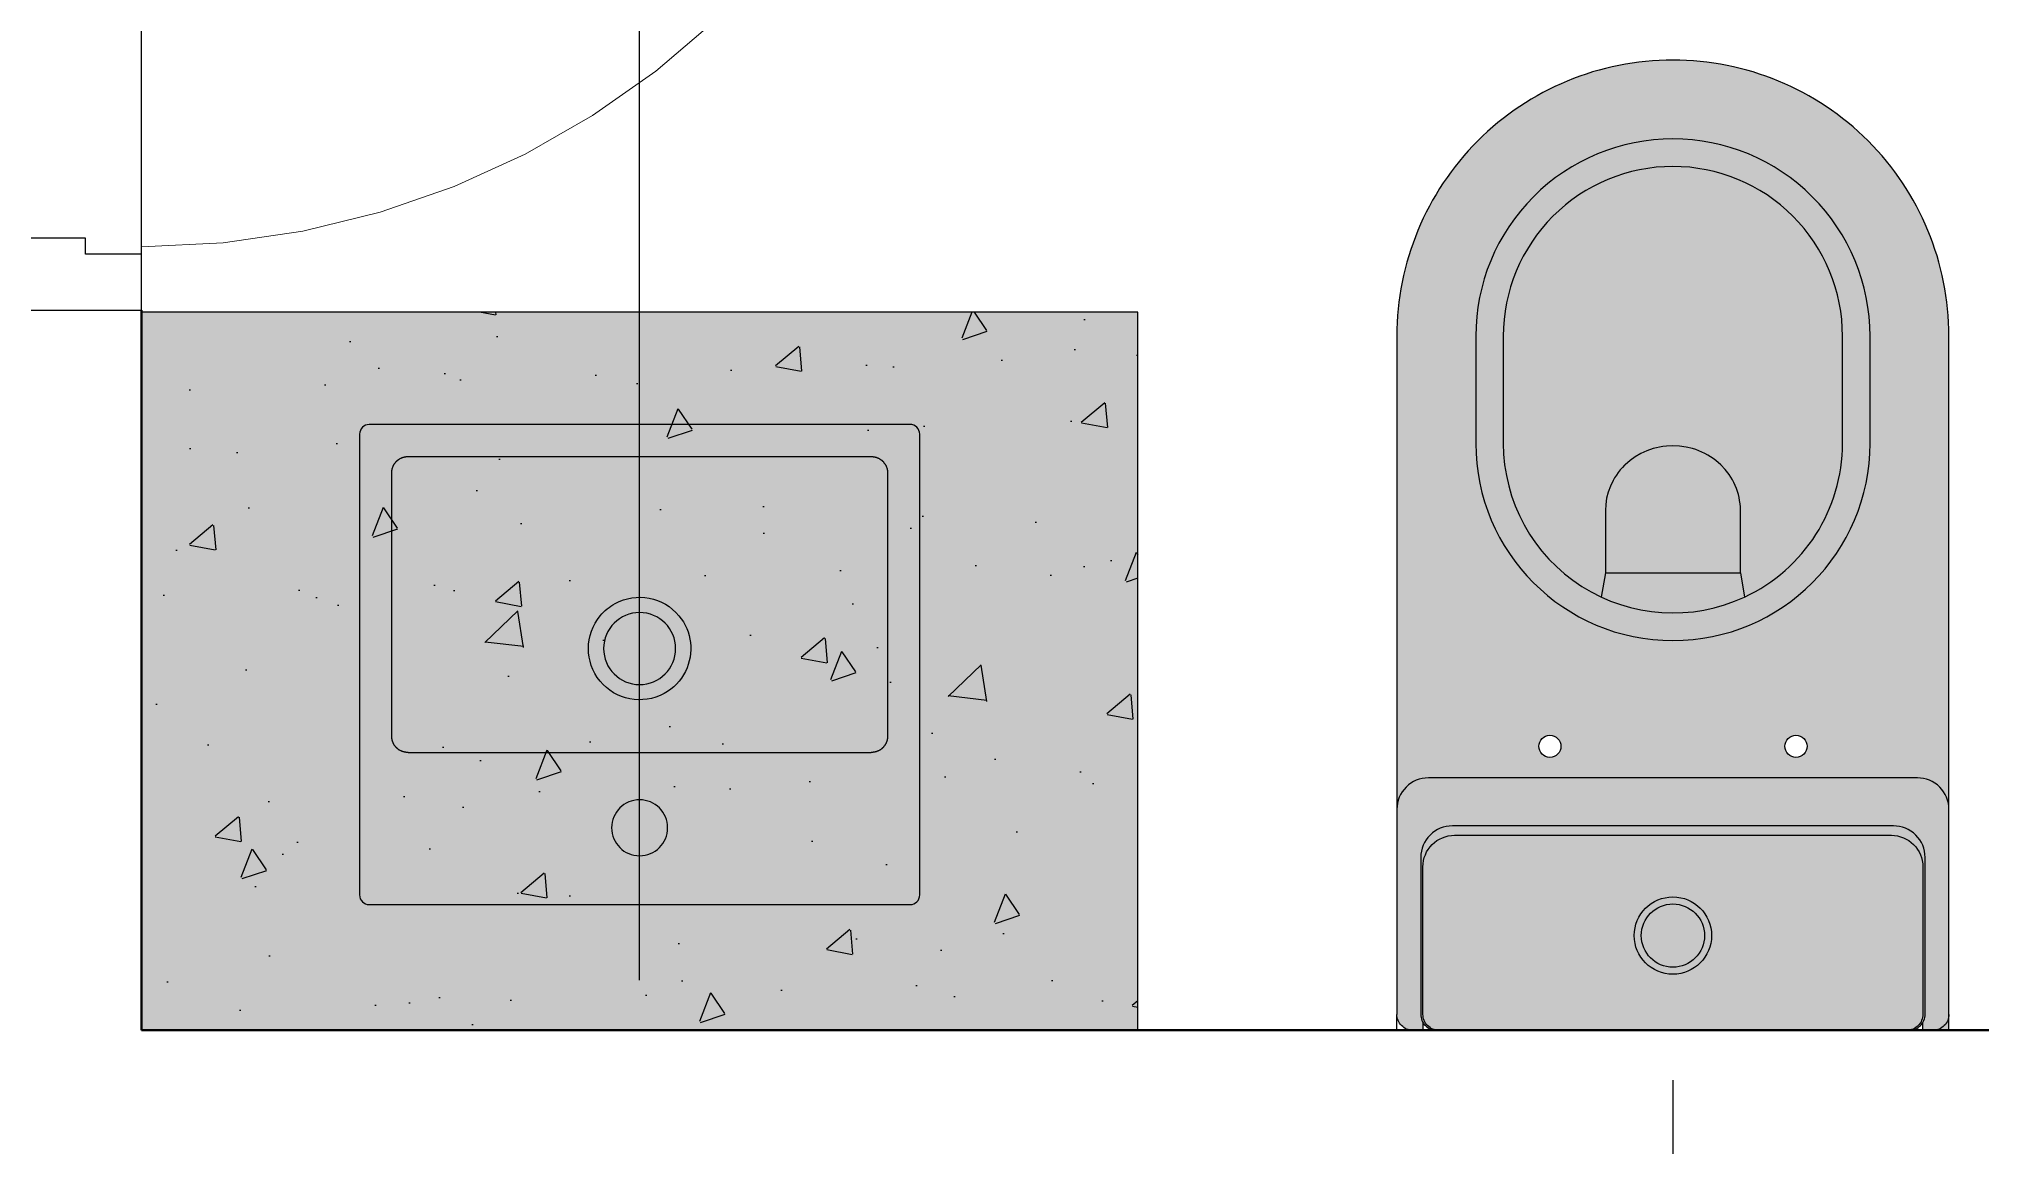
# Model space of a CAD drawing. Header units: millimetres. Extents: x -57 to 56, y 2 to 85.
# Drawn here: x -36.724 to -35.51, y 53.159 to 53.85 of the extents above; entities that cross this region are included whole.
import ezdxf

# ---------------------------------------------------------------- set-up
doc = ezdxf.new("R2010")
doc.units = ezdxf.units.MM
doc.header["$LTSCALE"] = 0.5
doc.header["$PDMODE"] = 3
for name, pattern in [('DASHED', [15, 12, -3]), ('DASHSPACE', [30, 12, -18]), ('HIDDEN2', [4.7625, 3.175, -1.5875])]:
    doc.linetypes.add(name, pattern=pattern)
for name, color, linetype, lineweight in [('A-TRACEJADO', 251, 'HIDDEN2', 18), ('AI-Hatch equip san', 255, 'Continuous', 0), ('Alvenaria-alta', 5, 'Continuous', 50), ('ARQ cota externa', 1, 'Continuous', 15), ('ARQ Esquadrias 1', 1, 'Continuous', 13)]:
    doc.layers.add(name, color=color, linetype=linetype, lineweight=lineweight)
for name, color, linetype in [('AI-Equip san', 1, 'Continuous'), ('AI-Hatch mob', 254, 'Continuous'), ('DETALHE', 2, 'Continuous')]:
    doc.layers.add(name, color=color, linetype=linetype)
doc.styles.add('RS50', font='romans.shx', dxfattribs={"height": 0.1})
doc.dimstyles.new('Cota 50', dxfattribs={"dimscale": 0.05, "dimtxt": 0.1, "dimasz": 1, "dimexe": 1.25, "dimexo": 0.625, "dimgap": 1, "dimtad": 1, "dimzin": 4, "dimdsep": 46, "dimtxsty": 'RS50', "dimblk": 'DOT', "dimcen": 0.1, "dimclrd": 256, "dimclre": 256, "dimclrt": 256, "dimadec": 0, "dimazin": 0, "dimtfac": 1, "dimtix": 1, "dimtmove": 0, "dimatfit": 3, "dimldrblk": 'DOT', "dimfxl": 1.25, "dimarcsym": 0})

# ---------------------------------------------------------------- blocks, each defined once
blk = doc.blocks.new('*U59')
at = {"layer": 'AI-Hatch mob', "true_color": 0xe1d8b7}
blk.add_hatch(color=254, dxfattribs=at).paths.add_polyline_path([(0, 0), (0.4486, 0), (0.4486, 0.6226), (0, 0.6226)])
at = {"layer": 'AI-Hatch mob', "true_color": 0xa79e70}
h = blk.add_hatch(dxfattribs=at)
h.set_pattern_fill('AR-CONC', color=33, scale=0.001, style=0)
h.set_pattern_definition([(50, (-0.55136, 0.02256), (0.182185, -0.01594), [0.01905, -0.20955]), (355, (-0.55136, 0.02256), (-0.035243, 0.191057), [0.01524, -0.16764]), (100.451, (-0.53618, 0.02123), (0.146943, 0.175117), [0.01619, -0.17809]), (46.184, (-0.55136, 0.07336), (0.27108, -0.042042), [0.028575, -0.314325]), (96.636, (-0.52877, 0.06986), (0.237404, 0.247426), [0.024285, -0.267135]), (351.184, (-0.55136, 0.07336), (0.237405, 0.247425), [0.02286, -0.25146]), (21, (-0.52596, 0.06066), (0.151615, -0.102266), [0.01905, -0.20955]), (326, (-0.52596, 0.06066), (0.061802, 0.184188), [0.01524, -0.16764]), (71.451, (-0.51333, 0.05214), (0.213416, 0.081923), [0.01619, -0.17809]), (37.5, (-0.55136, 0.02256), (0.0030886, 0.084555), [0, -0.165608, 0, -0.17018, 0, -0.168275]), (7.5, (-0.55136, 0.02256), (0.06682, 0.1001806), [0, -0.097028, 0, -0.161798, 0, -0.064135]), (327.5, (-0.608, 0.02256), (0.1355906, -0.0057287), [0, -0.0635, 0, -0.19812, 0, -0.26289]), (317.5, (-0.6334, 0.02256), (0.148129, 0.025426), [0, -0.08255, 0, -0.131572, 0, -0.18669])])
h.paths.add_polyline_path([(0, 0.6226), (0, 0), (0.4486, 0), (0.4486, 0.6226)])
blk.add_lwpolyline([(0, 0.6226), (0.4486, 0.6226), (0.4486, 0), (0, 0)], close=True)
blk = doc.blocks.new('P60E')
at = {"layer": 'A-TRACEJADO'}
blk.add_arc((0.035, 0.15), 0.5254, 0, 85.9337, dxfattribs=at)
at = {"layer": 'DETALHE', "color": 2}
for p, q in [((0.0414, 0.673), (0.0414, 0.1527)), ((0.0723, 0.673), (0.0414, 0.673)), ((0.0723, 0.1527), (0.0723, 0.673)), ((0.0414, 0.1527), (0.0723, 0.1527))]:
    blk.add_line(p, q, dxfattribs=at)
at = {"layer": 'DETALHE', "color": 1}
for points in [[(0.0414, 0.6271), (-0.0028, 0.6271), (-0.0028, 0.519), (0.0005, 0.519), (0.0005, 0.6191), (0.0414, 0.6191)], [(0.0723, 0.6271), (0.1165, 0.6271), (0.1165, 0.519), (0.1132, 0.519), (0.1132, 0.6191), (0.0723, 0.6191)]]:
    blk.add_lwpolyline(points, close=True, dxfattribs=at)
at = {"layer": 'DETALHE', "color": 2}
for points in [[(0, 0.15), (0.035, 0.15), (0.035, 0.115), (0.045, 0.115), (0.045, 0), (0, 0)], [(0.6, 0.15), (0.565, 0.15), (0.565, 0.115), (0.555, 0.115), (0.555, 0), (0.6, 0)]]:
    blk.add_lwpolyline(points, close=True, dxfattribs=at)
blk.add_circle((0.0383, 0.15), 0.00326, dxfattribs=at)
blk = doc.blocks.new('BACIA CX ACOPLADA LINK CP230 - PLANTA')
at = {"layer": 'AI-Hatch equip san'}
h = blk.add_hatch(color=256, dxfattribs=at)
h.paths.add_polyline_path([(-0.1463, 0, 0.414214), (-0.1562, -0.0099), (-0.1562, -0.1021, 0.414214), (-0.1365, -0.1218), (0.1365, -0.1218, 0.414214), (0.1562, -0.1021), (0.1562, -0.0099, 0.414214), (0.1463, 0)], flags=17)
h.paths.add_polyline_path([(0, -0.035, -1), (0, -0.0833, -1)], flags=16)
h.paths.add_polyline_path([(0, -0.0394, -1), (0, -0.0789, -1)], flags=0)
h.paths.add_polyline_path([(-0.1725, -0.0099), (-0.1725, -0.4337, 0.414214), (0, -0.6062, 0.414214), (0.1725, -0.4337), (0.1725, 0), (0.1626, 0), (0.1562, 0), (0.1562, -0.0048, -0.135287), (0.1576, -0.0099), (0.1576, -0.108, -0.414214), (0.1378, -0.1277), (-0.1378, -0.1277, -0.414214), (-0.1576, -0.108), (-0.1576, -0.0099, -0.135287), (-0.1562, -0.0048), (-0.1562, 0), (-0.1626, 0, 0.414214)])
h.paths.add_polyline_path([(-0.0769, -0.1705, -1), (-0.0769, -0.1843, -1)], flags=16)
h.paths.add_polyline_path([(0.1232, -0.3667), (0.1232, -0.4337, -0.414214), (0, -0.5569, -0.414214), (-0.1232, -0.4337), (-0.1232, -0.3667, -1)], flags=16)
h.paths.add_polyline_path([(0.0448, -0.2707, -0.291349), (0.106, -0.3667), (0.106, -0.4337, -0.414214), (0, -0.5397, -0.414214), (-0.106, -0.4337), (-0.106, -0.3667, -0.548768)], flags=0)
h.paths.add_polyline_path([(-0.0422, -0.2859), (0.0422, -0.2859), (0.0422, -0.3273), (0.0415, -0.3329), (0.0398, -0.3386), (0.0376, -0.3432), (0.034, -0.349), (0.0287, -0.3546), (0.0236, -0.3584), (0.0182, -0.3613), (0.0131, -0.3632), (0.0062, -0.3649), (-0.0018, -0.3652), (-0.0083, -0.3645), (-0.0146, -0.3628), (-0.0218, -0.3595), (-0.0284, -0.3549), (-0.033, -0.3502), (-0.0367, -0.3451), (-0.04, -0.3382), (-0.0419, -0.3306), (-0.0422, -0.3248)], flags=0)
h.paths.add_polyline_path([(0.0769, -0.1705, -1), (0.0769, -0.1843, -1)], flags=16)
h.paths.add_polyline_path([(-0.0422, -0.2859), (-0.0422, -0.3248), (-0.042, -0.3286), (-0.0415, -0.3325), (-0.0405, -0.3363), (-0.0391, -0.34), (-0.0374, -0.3435), (-0.0364, -0.3452), (-0.0353, -0.3469), (-0.0342, -0.3485), (-0.0329, -0.3501), (-0.0316, -0.3516), (-0.0302, -0.3531), (-0.0299, -0.3533), (-0.0268, -0.356), (-0.0235, -0.3583), (-0.02, -0.3604), (-0.0162, -0.3621), (-0.0123, -0.3634), (-0.0103, -0.3639), (-0.0083, -0.3644), (-0.0062, -0.3647), (-0.0041, -0.365), (0, -0.3652), (0.0042, -0.365), (0.0083, -0.3644), (0.0123, -0.3634), (0.0143, -0.3628), (0.0162, -0.3621), (0.0181, -0.3613), (0.02, -0.3604), (0.0218, -0.3594), (0.0235, -0.3583), (0.0252, -0.3572), (0.0269, -0.3559), (0.0299, -0.3533), (0.0326, -0.3504), (0.0351, -0.3473), (0.0372, -0.3439), (0.0381, -0.3422), (0.039, -0.3404), (0.0397, -0.3385), (0.0404, -0.3367), (0.0409, -0.3348), (0.0414, -0.3329), (0.0417, -0.331), (0.042, -0.329), (0.0422, -0.3271), (0.0422, -0.3251), (0.0422, -0.3248), (0.0422, -0.2859)], flags=0)
for points in [[(-0.1365, -0.1218, -0.414214), (-0.1562, -0.1021), (-0.1562, -0.0099, -0.414214), (-0.1463, 0), (-0.1477, 0, 0.414214), (-0.1576, -0.0099), (-0.1576, -0.108, 0.414214), (-0.1378, -0.1277), (0.1378, -0.1277, 0.414214), (0.1576, -0.108), (0.1576, -0.0099, 0.414214), (0.1477, 0), (0.1463, 0, -0.414214), (0.1562, -0.0099), (0.1562, -0.1021, -0.414214), (0.1365, -0.1218)], [(-0.1232, -0.3667, -1), (0.1232, -0.3667), (0.1232, -0.4337, -0.414214), (0, -0.5569, -0.414214), (-0.1232, -0.4337)]]:
    blk.add_hatch(color=256, dxfattribs=at).paths.add_polyline_path(points)
h = blk.add_hatch(color=256, dxfattribs=at)
h.paths.add_polyline_path([(0, -0.0833, 1), (0, -0.035, 1)])
h.paths.add_polyline_path([(0, -0.0789, -1), (0, -0.0394, -1)], flags=16)
at = {"ltscale": 0.05}
blk.add_lwpolyline([(-0.1626, 0), (-0.1725, 0), (-0.1725, -0.0099)], dxfattribs=at)
for points in [[(0.1725, -0.0099, 0.414214), (0.1626, 0), (0.1725, 0), (0.1725, -0.4337, -0.414214), (0, -0.6062, -0.414214), (-0.1725, -0.4337), (-0.1725, -0.0099)], [(-0.1463, 0, 0.414214), (-0.1562, -0.0099), (-0.1562, -0.1021, 0.414214), (-0.1365, -0.1218), (0.1365, -0.1218, 0.414214), (0.1562, -0.1021), (0.1562, -0.0099, 0.414214), (0.1463, 0)], [(-0.1626, 0, 0.414214), (-0.1725, -0.0099)], [(0.1725, -0.138, -0.414214), (0.1528, -0.1577), (-0.1528, -0.1577, -0.414214), (-0.1725, -0.138)]]:
    blk.add_lwpolyline(points, format="xyb")
blk.add_lwpolyline([(-0.1626, 0), (0.1626, 0), (0.1562, 0), (0.1562, -0.0049)])
at = {"linetype": 'DASHED', "ltscale": 0.025}
blk.add_lwpolyline([(-0.1562, -0.0049), (-0.1562, 0), (-0.1626, 0)], dxfattribs=at)
at = {"ltscale": 0.497717}
blk.add_lwpolyline([(0.1477, 0, -0.414214), (0.1576, -0.0099), (0.1576, -0.108, -0.414214), (0.1378, -0.1277), (-0.1378, -0.1277, -0.414214), (-0.1576, -0.108), (-0.1576, -0.0099, -0.414214), (-0.1477, 0)], format="xyb", dxfattribs=at)
at = {"linetype": 'DASHED'}
blk.add_lwpolyline([(0, -0.035, 1), (0, -0.0833, 1)], format="xyb", close=True, dxfattribs=at)
for points in [[(0, -0.0394, 1), (0, -0.0789, 1)], [(-0.0769, -0.1705, 1), (-0.0769, -0.1843, 1)], [(0.0769, -0.1705, 1), (0.0769, -0.1843, 1)], [(0.0448, -0.2707, -0.291349), (0.106, -0.3667), (0.106, -0.4337, -0.414214), (0, -0.5397, -0.414214), (-0.106, -0.4337), (-0.106, -0.3667, -0.548768)]]:
    blk.add_lwpolyline(points, format="xyb", close=True)
at = {"ltscale": 0.339985}
blk.add_lwpolyline([(0.1232, -0.3667), (0.1232, -0.4337, -0.414214), (0, -0.5569, -0.414214), (-0.1232, -0.4337), (-0.1232, -0.3667, -1)], format="xyb", close=True, dxfattribs=at)
at = {"ltscale": 0.078146}
blk.add_lwpolyline([(-0.0422, -0.2859), (-0.0448, -0.2707)], dxfattribs=at)
at = {"ltscale": 0.078144}
blk.add_lwpolyline([(0.0422, -0.2859), (0.0448, -0.2707)], dxfattribs=at)
at = {"ltscale": 0.197277}
blk.add_lwpolyline([(0.0422, -0.2859), (0.0422, -0.3248), (0.0422, -0.3251), (0.0422, -0.3271), (0.042, -0.329), (0.0417, -0.331), (0.0414, -0.3329), (0.0409, -0.3348), (0.0404, -0.3367), (0.0397, -0.3385), (0.039, -0.3404), (0.0381, -0.3422), (0.0372, -0.3439), (0.0351, -0.3473), (0.0326, -0.3504), (0.0299, -0.3533), (0.0269, -0.3559), (0.0252, -0.3572), (0.0235, -0.3583), (0.0218, -0.3594), (0.02, -0.3604), (0.0181, -0.3613), (0.0162, -0.3621), (0.0143, -0.3628), (0.0123, -0.3634), (0.0083, -0.3644), (0.0042, -0.365), (0, -0.3652), (-0.0041, -0.365), (-0.0062, -0.3647), (-0.0083, -0.3644), (-0.0103, -0.3639), (-0.0123, -0.3634), (-0.0162, -0.3621), (-0.02, -0.3604), (-0.0235, -0.3583), (-0.0268, -0.356), (-0.0299, -0.3533), (-0.0302, -0.3531), (-0.0316, -0.3516), (-0.0329, -0.3501), (-0.0342, -0.3485), (-0.0353, -0.3469), (-0.0364, -0.3452), (-0.0374, -0.3435), (-0.0391, -0.34), (-0.0405, -0.3363), (-0.0415, -0.3325), (-0.042, -0.3286), (-0.0422, -0.3248), (-0.0422, -0.2859)], dxfattribs=at)
at = {"ltscale": 0.214268}
blk.add_lwpolyline([(-0.0422, -0.2859), (0.0422, -0.2859)], dxfattribs=at)
blk = doc.blocks.new('CUBA DE APOIO RET. PEQ. L7300_p')
at = {"layer": 'AI-Hatch equip san'}
h = blk.add_hatch(color=256, dxfattribs=at)
edge = h.paths.add_edge_path()
edge.add_line((0, -0.169), (0, 0.169))
edge.add_arc((0.006, 0.169), 0.006, 90.0007, 180, ccw=False)
edge.add_line((0.006, 0.175), (0.294, 0.175))
edge.add_arc((0.294, 0.169), 0.006, -0.0006, 90, ccw=False)
edge.add_line((0.3, 0.169), (0.3, -0.169))
edge.add_arc((0.294, -0.169), 0.006, 270.0007, 360, ccw=False)
edge.add_line((0.294, -0.175), (0.006, -0.175))
edge.add_arc((0.006, -0.169), 0.006, 179.9994, 270, ccw=False)
for p, q in [((0.2696, 0.1549), (0.1054, 0.1549)), ((0.0951, -0.1446), (0.0951, 0.1446)), ((0.2799, -0.1446), (0.2799, 0.1446)), ((0.1054, -0.1549), (0.2696, -0.1549))]:
    blk.add_line(p, q)
blk.add_lwpolyline([(0, -0.169), (0, 0.169, -0.41421), (0.006, 0.175), (0.294, 0.175, -0.414217), (0.3, 0.169), (0.3, -0.169, -0.41421), (0.294, -0.175), (0.006, -0.175, -0.414217)], format="xyb", close=True)
for points in [[(0.1054, 0.1549), (0.1049, 0.1549), (0.1047, 0.1549), (0.1045, 0.1549), (0.1042, 0.1549), (0.104, 0.1548), (0.1038, 0.1548), (0.1035, 0.1548), (0.1033, 0.1547), (0.1031, 0.1547), (0.1028, 0.1546), (0.1026, 0.1546), (0.1024, 0.1545), (0.1022, 0.1545), (0.102, 0.1544), (0.1017, 0.1543), (0.1015, 0.1542), (0.1013, 0.1541), (0.1011, 0.1541), (0.1009, 0.154), (0.1007, 0.1539), (0.1004, 0.1538), (0.1002, 0.1536), (0.1, 0.1535), (0.0998, 0.1534), (0.0996, 0.1533), (0.0995, 0.1532), (0.0993, 0.153), (0.0991, 0.1529), (0.0989, 0.1527), (0.0987, 0.1526), (0.0985, 0.1524), (0.0984, 0.1523), (0.0982, 0.1521), (0.098, 0.152), (0.0979, 0.1518), (0.0977, 0.1516), (0.0976, 0.1515), (0.0974, 0.1513), (0.0973, 0.1511), (0.0971, 0.1509), (0.097, 0.1507), (0.0968, 0.1505), (0.0967, 0.1504), (0.0966, 0.1502), (0.0965, 0.15), (0.0964, 0.1498), (0.0962, 0.1496), (0.0961, 0.1493), (0.096, 0.1491), (0.0959, 0.1489), (0.0959, 0.1487), (0.0958, 0.1485), (0.0957, 0.1483), (0.0956, 0.148), (0.0955, 0.1478), (0.0955, 0.1476), (0.0954, 0.1474), (0.0954, 0.1472), (0.0953, 0.1469), (0.0953, 0.1467), (0.0952, 0.1465), (0.0952, 0.1462), (0.0952, 0.146), (0.0951, 0.1458), (0.0951, 0.1455), (0.0951, 0.1453), (0.0951, 0.1451), (0.0951, 0.1446)], [(0.2799, 0.1446), (0.2799, 0.1451), (0.2799, 0.1453), (0.2799, 0.1455), (0.2799, 0.1458), (0.2798, 0.146), (0.2798, 0.1462), (0.2798, 0.1465), (0.2797, 0.1467), (0.2797, 0.1469), (0.2796, 0.1472), (0.2796, 0.1474), (0.2795, 0.1476), (0.2795, 0.1478), (0.2794, 0.148), (0.2793, 0.1483), (0.2792, 0.1485), (0.2791, 0.1487), (0.2791, 0.1489), (0.279, 0.1491), (0.2789, 0.1493), (0.2788, 0.1496), (0.2786, 0.1498), (0.2785, 0.15), (0.2784, 0.1502), (0.2783, 0.1504), (0.2782, 0.1505), (0.278, 0.1507), (0.2779, 0.1509), (0.2777, 0.1511), (0.2776, 0.1513), (0.2774, 0.1515), (0.2773, 0.1516), (0.2771, 0.1518), (0.277, 0.152), (0.2768, 0.1521), (0.2766, 0.1523), (0.2765, 0.1524), (0.2763, 0.1526), (0.2761, 0.1527), (0.2759, 0.1529), (0.2757, 0.153), (0.2755, 0.1532), (0.2754, 0.1533), (0.2752, 0.1534), (0.275, 0.1535), (0.2748, 0.1536), (0.2746, 0.1538), (0.2743, 0.1539), (0.2741, 0.154), (0.2739, 0.1541), (0.2737, 0.1541), (0.2735, 0.1542), (0.2733, 0.1543), (0.273, 0.1544), (0.2728, 0.1545), (0.2726, 0.1545), (0.2724, 0.1546), (0.2722, 0.1546), (0.2719, 0.1547), (0.2717, 0.1547), (0.2715, 0.1548), (0.2712, 0.1548), (0.271, 0.1548), (0.2708, 0.1549), (0.2705, 0.1549), (0.2703, 0.1549), (0.2701, 0.1549), (0.2696, 0.1549)], [(0.0951, -0.1446), (0.0951, -0.1451), (0.0951, -0.1453), (0.0951, -0.1455), (0.0951, -0.1458), (0.0952, -0.146), (0.0952, -0.1462), (0.0952, -0.1465), (0.0953, -0.1467), (0.0953, -0.1469), (0.0954, -0.1472), (0.0954, -0.1474), (0.0955, -0.1476), (0.0955, -0.1478), (0.0956, -0.148), (0.0957, -0.1483), (0.0958, -0.1485), (0.0959, -0.1487), (0.0959, -0.1489), (0.096, -0.1491), (0.0961, -0.1493), (0.0962, -0.1496), (0.0964, -0.1498), (0.0965, -0.15), (0.0966, -0.1502), (0.0967, -0.1504), (0.0968, -0.1505), (0.097, -0.1507), (0.0971, -0.1509), (0.0973, -0.1511), (0.0974, -0.1513), (0.0976, -0.1515), (0.0977, -0.1516), (0.0979, -0.1518), (0.098, -0.152), (0.0982, -0.1521), (0.0984, -0.1523), (0.0985, -0.1524), (0.0987, -0.1526), (0.0989, -0.1527), (0.0991, -0.1529), (0.0993, -0.153), (0.0995, -0.1532), (0.0996, -0.1533), (0.0998, -0.1534), (0.1, -0.1535), (0.1002, -0.1536), (0.1004, -0.1538), (0.1007, -0.1539), (0.1009, -0.154), (0.1011, -0.1541), (0.1013, -0.1541), (0.1015, -0.1542), (0.1017, -0.1543), (0.102, -0.1544), (0.1022, -0.1545), (0.1024, -0.1545), (0.1026, -0.1546), (0.1028, -0.1546), (0.1031, -0.1547), (0.1033, -0.1547), (0.1035, -0.1548), (0.1038, -0.1548), (0.104, -0.1548), (0.1042, -0.1549), (0.1045, -0.1549), (0.1047, -0.1549), (0.1049, -0.1549), (0.1054, -0.1549)], [(0.2696, -0.1549), (0.2701, -0.1549), (0.2703, -0.1549), (0.2705, -0.1549), (0.2708, -0.1549), (0.271, -0.1548), (0.2712, -0.1548), (0.2715, -0.1548), (0.2717, -0.1547), (0.2719, -0.1547), (0.2722, -0.1546), (0.2724, -0.1546), (0.2726, -0.1545), (0.2728, -0.1545), (0.273, -0.1544), (0.2733, -0.1543), (0.2735, -0.1542), (0.2737, -0.1541), (0.2739, -0.1541), (0.2741, -0.154), (0.2743, -0.1539), (0.2746, -0.1538), (0.2748, -0.1536), (0.275, -0.1535), (0.2752, -0.1534), (0.2754, -0.1533), (0.2755, -0.1532), (0.2757, -0.153), (0.2759, -0.1529), (0.2761, -0.1527), (0.2763, -0.1526), (0.2765, -0.1524), (0.2766, -0.1523), (0.2768, -0.1521), (0.277, -0.152), (0.2771, -0.1518), (0.2773, -0.1516), (0.2774, -0.1515), (0.2776, -0.1513), (0.2777, -0.1511), (0.2779, -0.1509), (0.278, -0.1507), (0.2782, -0.1505), (0.2783, -0.1504), (0.2784, -0.1502), (0.2785, -0.15), (0.2786, -0.1498), (0.2788, -0.1496), (0.2789, -0.1493), (0.279, -0.1491), (0.2791, -0.1489), (0.2791, -0.1487), (0.2792, -0.1485), (0.2793, -0.1483), (0.2794, -0.148), (0.2795, -0.1478), (0.2795, -0.1476), (0.2796, -0.1474), (0.2796, -0.1472), (0.2797, -0.1469), (0.2797, -0.1467), (0.2798, -0.1465), (0.2798, -0.1462), (0.2798, -0.146), (0.2799, -0.1458), (0.2799, -0.1455), (0.2799, -0.1453), (0.2799, -0.1451), (0.2799, -0.1446)]]:
    blk.add_lwpolyline(points)
at = {"linetype": 'DASHSPACE'}
blk.add_circle((0.048, 0), 0.0175, dxfattribs=at)
blk.add_circle((0.16, 0), 0.0225)
for start, end in [(116.5639, 151.3544), (50.1947, 116.5643), (331.3526, 50.1937), (151.3523, 309.8043), (309.804, 331.3574)]:
    blk.add_arc((0.16, 0), 0.032, start, end)
blk = doc.blocks.new('_Dot')
at = {"color": 0, "linetype": 'ByBlock', "lineweight": -2}
blk.add_line((-0.5, 0), (-1, 0), dxfattribs=at)
at = {"color": 0, "linetype": 'ByBlock', "const_width": 0.5}
blk.add_lwpolyline([(-0.25, 0, 1), (0.25, 0, 1)], format="xyb", close=True, dxfattribs=at)
blk = doc.blocks.new('*D133')
at = {"layer": 'ARQ cota externa', "lineweight": -2, "transparency": 16777216}
for p, q in [((-35.7027, 53.1998), (-35.7027, 52.8684)), ((-35.3743, 53.1998), (-35.3743, 52.8684)), ((-35.6527, 52.9309), (-35.4243, 52.9309))]:
    blk.add_line(p, q, dxfattribs=at)
at = {"layer": 'DEFPOINTS', "color": 0, "transparency": 16777216}
for p in [(-35.7027, 53.231), (-35.3743, 53.231), (-35.3743, 52.9309)]:
    blk.add_point(p, dxfattribs=at)
at = {"layer": 'ARQ cota externa', "lineweight": -2, "transparency": 16777216, "xscale": 0.05, "yscale": 0.05, "zscale": 0.05, "rotation": 180}
blk.add_blockref('_Dot', (-35.7027, 52.9309), dxfattribs=at)
at = {"layer": 'ARQ cota externa', "lineweight": -2, "transparency": 16777216, "xscale": 0.05, "yscale": 0.05, "zscale": 0.05}
blk.add_blockref('_Dot', (-35.3743, 52.9309), dxfattribs=at)
at = {"layer": 'ARQ cota externa', "transparency": 16777216, "insert": (-35.5385, 53.0309), "char_height": 0.1, "attachment_point": 5, "style": 'RS50'}
blk.add_mtext('.33', dxfattribs=at)
blk = doc.blocks.new('*D134')
at = {"layer": 'ARQ cota externa', "lineweight": -2, "transparency": 16777216}
for p, q in [((-36.6597, 53.2623), (-36.6597, 53.9759)), ((-36.3484, 53.2623), (-36.3484, 53.9759)), ((-36.6097, 53.9134), (-36.3984, 53.9134))]:
    blk.add_line(p, q, dxfattribs=at)
at = {"layer": 'DEFPOINTS', "color": 0, "transparency": 16777216}
for p in [(-36.3484, 53.9134), (-36.6597, 53.231), (-36.3484, 53.231)]:
    blk.add_point(p, dxfattribs=at)
at = {"layer": 'ARQ cota externa', "lineweight": -2, "transparency": 16777216, "xscale": 0.05, "yscale": 0.05, "zscale": 0.05, "rotation": 180}
blk.add_blockref('_Dot', (-36.6597, 53.9134), dxfattribs=at)
at = {"layer": 'ARQ cota externa', "lineweight": -2, "transparency": 16777216, "xscale": 0.05, "yscale": 0.05, "zscale": 0.05}
blk.add_blockref('_Dot', (-36.3484, 53.9134), dxfattribs=at)
at = {"layer": 'ARQ cota externa', "transparency": 16777216, "insert": (-36.504, 54.0134), "char_height": 0.1, "attachment_point": 5, "style": 'RS50'}
blk.add_mtext('.31', dxfattribs=at)

msp = doc.modelspace()

# ---------------------------------------------------------------- linework, layer by layer
at = {"layer": 'Alvenaria-alta'}
for p, q in [((-36.6597, 53.231), (-36.6597, 53.681)), ((-35.3743, 53.231), (-36.6597, 53.231))]:
    msp.add_line(p, q, dxfattribs=at)

# ---------------------------------------------------------------- block references
at = {"xscale": -1, "rotation": 90}
msp.add_blockref('*U59', (-36.0371, 53.6797), dxfattribs=at)
at = {"layer": 'AI-Equip san', "xscale": -1}
for name, p, rotation in [('BACIA CX ACOPLADA LINK CP230 - PLANTA', (-35.7027, 53.231), 180), ('CUBA DE APOIO RET. PEQ. L7300_p', (-36.3484, 53.3095), 270.0000000000001)]:
    msp.add_blockref(name, p, dxfattribs=dict(at, rotation=rotation))
at = {"layer": 'ARQ Esquadrias 1', "rotation": 270}
msp.add_blockref('P60E', (-36.8097, 54.281), dxfattribs=at)

# ---------------------------------------------------------------- dimensions: what is measured, and where the dimension line sits
at = {"layer": 'ARQ cota externa'}
for base, p1, p2, picture, middle in [((-36.3484, 53.9134), (-36.6597, 53.231), (-36.3484, 53.231), '*D134', (-36.504, 54.0134)), ((-35.3743, 52.9309), (-35.7027, 53.231), (-35.3743, 53.231), '*D133', (-35.5385, 53.0309))]:
    dim = msp.add_linear_dim(base=base, p1=p1, p2=p2, dimstyle='Cota 50', dxfattribs=at)
    dim.commit()
    dim.dimension.update_dxf_attribs({"geometry": picture, "text_midpoint": middle})

doc.saveas('drawing.dxf')
